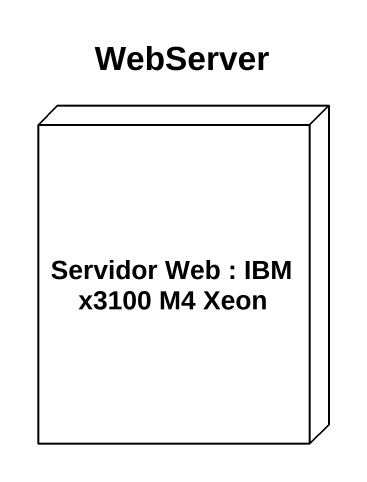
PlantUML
@startuml
title WebServer
node "Servidor Web : IBM x3100 M4 Xeon" as Servidor_Web
@enduml
